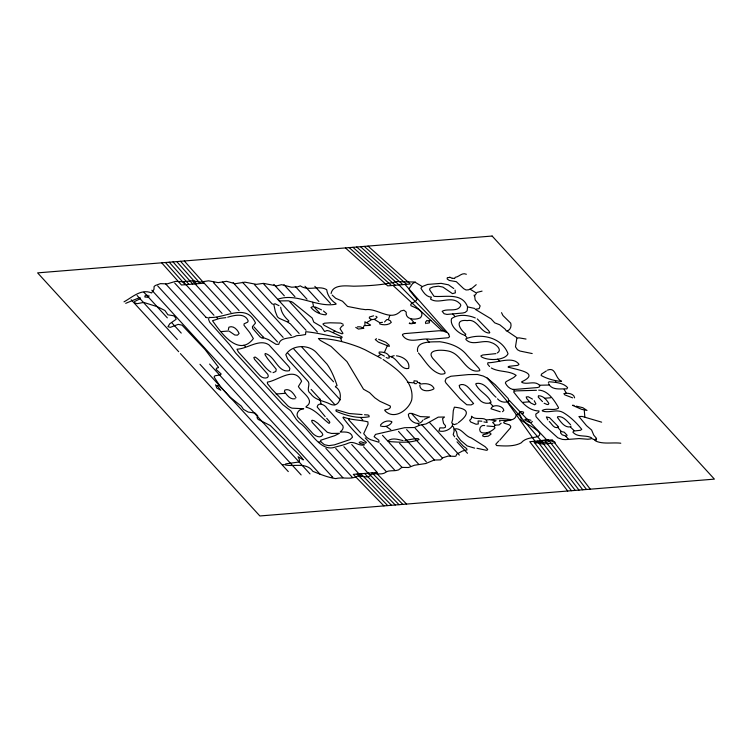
<?xml version="1.0" encoding="UTF-8"?>
<svg xmlns="http://www.w3.org/2000/svg" width="752" height="752" viewBox="0 0 752 752"><rect width="100%" height="100%" fill="white"/><g stroke="black" fill="none" stroke-linecap="round" stroke-linejoin="round"><path stroke-width="1.13" d="M474.202 295.903L474.211 295.028M595.969 439.356L595.988 438.482M343.307 325.428L341.643 326.377L340.017 328.662L342.978 333.305L342.085 333.86L336.379 331.782L324.244 325.381L322.899 324.009L324.469 323.21L330.128 322.796L340.806 323.087L343.194 324.281M452.366 425.594L452.507 424.41M501.161 423.216L499.112 424.927L495.201 425.153L492.645 422.408L496.104 420.725L490.003 419.757L500.917 418.328L511.163 419.616L506.312 420.49L499.601 420.236L499.892 421.806M501.528 312.663L502.956 315.53L510.73 323.181C511.792 326.406 510.147 330.692 506.453 331.03L505.062 329.085L499.807 324.808L494.713 322.843L491.037 318.829L475.198 309.279L479.118 308.649L480.161 305.895L475.17 299.888L474.728 296.297M388.427 319.506L389.752 315.605M532.407 421.599C530.433 424.025 527.077 421.045 525.046 419.926L524.84 419.456L526.569 419.024L530.997 420.293M496.029 397.235C489.928 392.337 485.454 381.913 476.307 383.473L475.725 383.99C478.648 391.472 488.198 394.687 491.037 402.038L490.793 402.687C486.901 404.209 481.985 402.997 479.419 399.603L468.571 387.741C466.39 385.306 462.16 383.2 459.209 385.4L459.792 387.853L473.619 403.58L471.128 404.905L466.757 404.755L460.121 399.03L445.945 382.965L445.09 381.132L446.199 378.369L450.937 376.235L468.562 374.581L477.388 374.487L483.245 376.047L487.202 378.059L495.183 384.676L508.22 398.551L508.982 401.07C505.438 403.288 500.146 402.076 497.504 398.851M475.151 295.188L476.965 292.415L482.06 291.118M555.032 442.975L555.023 442.204C550.426 440.418 543.433 438.783 539.193 442.571L539.607 443.417L542.079 443.99L553.03 443.276M263.144 337.836L263.407 337.234M290.422 302.041L290.686 301.439M348.731 419.39L348.994 418.779M363.244 327.675L364.165 325.56M384.347 352.547L387.111 346.193M574.613 397.864C574.133 393.484 567.459 392.704 563.887 393.597L564.827 394.885L572.62 397.846M417.369 382.683L417.181 381.142L414.079 380.785L413.901 382.26L414.775 383.689L416.561 383.623M420.105 384.78L419.757 385.654C420.791 392.093 429.42 391.548 433.782 388.953L433.97 388.211C431.77 383.699 425.623 383.153 421.186 383.999M422.944 420.142C418.723 427.55 408.336 420.866 408.374 414.305L409.652 413.346L412.124 413.459L420.406 416.617L429.571 416.975L424.137 419.381M571.059 426.149L570.373 426.863C564.432 427.954 560.494 421.421 557.411 417.407L557.646 416.73C563.004 415.696 567.187 421.27 570.589 424.748M380.54 424.899C383.069 421.609 387.816 419.973 391.707 421.552L391.914 422.135C389.856 425.961 384.432 427.55 380.418 425.923M494.092 426.591L494.995 425.35M548.321 382.448L549.11 381.79C555.277 382.242 563.239 382.74 567.581 387.581L566.895 388.906C560.719 388.558 551.996 390.683 548.593 383.727M124.024 301.834C132.399 297.209 141.179 288.477 151.556 292.951L153.972 289.435L154.113 286.484L155.391 285.478L160.42 283.645L167.17 283.88L175.611 281.361L182.971 281.784L192.897 280.74L199.731 282.15L208.595 280.825L218.221 282.62L226.559 281.304L235.15 283.72L244.908 282.16L256.376 284.341L263.51 283.372L276.548 285.892L281.596 284.688L291.635 287.208L297.51 286.879L300.311 285.854C308.235 291.579 318.904 284.867 326.706 289.708C327.383 295.386 331.171 300.537 335.965 303.629L336.05 304.175C316.977 307.982 297.153 292.66 278.268 299.08L278.588 300.386L279.678 300.903L288.42 300.819L292.594 302.21L312.146 317.974L313.828 322.166L321.245 326.537L324.638 331.538L326.96 330.513L329.244 330.974L341.474 336.623L342.179 337.14L341.662 338.005C329.639 336.247 317.88 332.741 305.744 331.726L305.594 334.527L300.556 335.364A31.293 15.313 20.2 0 0 296.269 335.787C290.798 339.208 280.195 336.548 278.766 344.331L276.078 344.35L268.539 339.631L264.422 338.062L261.903 338.024L260.023 336.811L252.606 328.351L252.399 326.669L255.511 323.003C246.101 302.201 224.698 318.886 209.047 317.4L208.595 319.506L209.761 322.307L229.717 344.801L235.573 352.942L282.827 404.661L287.574 408.402A16.234 7.943 20.2 0 1 291.08 411.231L296.269 419.325A66.326 32.458 20.2 0 0 299.211 422.539C309.796 429.317 319.365 451.379 333.973 447.487C338.795 445.936 343.861 445.203 348.486 443.078C353.919 440.55 358.817 446.387 364.297 444.987L363.921 444.253L360.123 443.539L359.165 442.355L360.922 441.734L365.5 443.295L366.384 442.411C357.473 435.643 349.633 426.544 342.959 417.614L343.307 417.05C351.175 420.142 359.982 419.823 367.888 421.853L368.066 424.109L363.695 433.66L366.722 437.373A12.596 6.166 20.2 0 0 370.745 439.732L378.999 442.289L378.811 440.183L374.129 436.724L375.502 434.393L404.548 427.709L414.39 427.512L419.813 425.181L425.98 423.968L438.247 417.134L444.498 417.012L442.533 418.695L443.567 423.442L445.504 425.745L445.457 427.249L443.793 427.954L439.939 427.86L438.924 430.858C443.229 432.438 449.837 430.031 452.225 426.008L453.588 427.08L454.152 431.169L453.202 434.637L454.659 436.799M499.732 440.249L510.514 427.785L510.73 426.337L509.442 424.861L504.075 423.141L503.661 422.192C507.779 419.296 515.581 421.458 516.276 414.728L518.56 414.314L520.469 415.903L521.258 417.698L520.892 419.842C524.586 423.63 551.949 434.891 533.422 437.504C528.957 438.172 524.2 439.149 521.192 442.853C513.992 446.773 504.686 446.049 496.649 445.569L495.784 444.263L498.698 441.029M476.223 284.688L472.134 288.129L468.458 289.83L466.014 289.971L463.74 288.721L456.304 281.671L449.376 280.477L447.149 278.983L447.327 277.667L450.053 277.413M458.278 422.727C468.477 415.001 470.855 408.778 454.368 407.17L453.287 410.742L452.666 419.362L451.726 422.934L454.067 424.664L457.319 423.611M125.706 303.329L139.675 297.576L140.276 297.924L139.834 298.948L134.589 301.505L134.758 302.887L137.014 303.695L143.698 302.417L157.403 306.713L164.932 310.52L167.922 314.797L173.712 315.784L175.583 317.682L176.1 319.318L169.726 323.783L167.94 326.706L170.413 327.327L178.186 324.366L182.05 325.155L205.183 349.661L218.381 367.126L218.437 367.662L216.529 368.207L216.125 369.448L221.21 374.035L219.866 374.994L214.875 375.793L214.076 376.978L220.411 386.725L230.065 397.235L241.317 406.136L243.432 409.342L248.169 412.068L255.135 413.074L257.739 415.809L257.034 417.717L258.115 419.39L270.297 425.529L282.761 437.927A14.467 7.078 20.2 0 1 285.487 440.907C290.751 447.76 298.582 452.704 303.329 459.933L298.121 456.746L299.465 459.829L299.136 461.972L285.807 463.862L284.867 464.811C293.844 467.171 306.073 461.766 312.907 471.363C320.333 474.286 327.787 477.454 335.74 478.601C342.273 476.853 349.436 479.541 355.95 476.89C360.17 473.685 367.954 480.18 371.394 474.239C376.16 472.764 381.584 475.527 385.983 472.171A15.031 7.351 20.2 0 1 388.916 471.006L391.792 470.752A31.584 15.454 20.2 0 0 396.248 470.489L398.607 469.878L401.831 467.396L408.543 467.509L414.408 465.244L425.773 463.533L434.13 460.036L440.559 459.886L442.994 457.714L448.164 456.079L454.941 456.37L455.938 456.069L456.746 454.133L462.48 451.021L467.001 449.893L466.654 448.587L463.335 446.171L456.135 438.416M596.552 439.61L595.65 440.992C603.01 444.488 612.56 442.232 620.785 443.21M377.965 356.279L380.521 354.606M332.939 332.469L334.978 331.143M227.715 317.184C234.21 315.276 244.983 312.597 248.207 320.916L247.624 322.185L244.062 323.821L244.015 325.306L249.767 332.6L253.377 338.607C238.948 357.567 220.938 332.845 212.515 320.728L219.828 318.369L225.91 317.635M367.004 322.411L371.469 319.713M522.226 414.07L523.298 413.459L523.608 412.199L521.653 411.532L519.463 412.19L519.134 413.431L520.008 414.098M384.526 321.969L386.81 319.6L387.835 319.572L390.297 320.747L391.294 322.401C388.521 325.278 383.323 325.24 379.788 323.952L379.694 322.74L382.514 322.298M497.251 352.961C503.107 349.84 495.192 343.598 491.441 342.677C483.292 338.879 472.444 346.691 465.883 339.472L465.949 338.748C480.951 332.826 501.904 337.319 508.042 353.778C504.601 360.941 486.788 360.81 481.148 356.608L480.989 355.809L482.728 355L495.888 353.628M488.142 433.509L483.019 434.741L482.587 435.916L484.316 436.639L488.142 436.198L490.981 434.214L490.633 433.161L489.326 432.823M404.896 440.409L415.743 438.585L418.291 438.679L419.108 439.582C409.718 443.483 397.987 442.054 387.835 441.509L387.712 441.076C392.036 437.326 398.137 439.506 403.063 440.587M502.496 411.692L503.84 410.442C503.229 405.591 492.663 403.58 490.943 408.759L500.212 411.767M295.179 398.739C290.366 399.979 286.672 395.026 284.416 391.454L284.867 390.025C289.877 388.023 293.994 393.945 296.015 397.761M546.384 370.905L541.459 374.129L541.167 375.492C547.146 378.839 554.365 380.766 561.227 381.443L561.584 381.123C554.863 378.764 556.254 366.6 547.475 370.144M534.71 442.561L541.76 440.428L547.766 440.023L549.543 440.644L547.898 441.969L535.208 443.078M409.859 322.768L409.257 323.501L411.532 323.774L415.574 322.871L412.162 322.693M426.76 323.294L429.336 322.871L429.561 321.565L426.901 320.437L425.463 322.241L425.735 323.623M273.032 372.654L275.843 371.46L276.228 369.213L267.609 358.695L265.024 354.728L265.202 353.487C275.129 355.884 277.892 373.246 289.332 370.708L289.896 368.489L288.693 366.497L269 344.905C259.543 338.334 247.305 348.853 237.002 349.21L238.384 352.002L259.073 374.675C260.991 377.231 264.46 378.989 267.571 377.513L268.314 376.122L267.778 374.299L254.524 359.315L253.838 357.538L255.078 357.012C261.423 360.725 264.516 368.461 270.983 372.108M147.157 295.235L144.882 295.959L144.91 297.049L148.097 297.209L148.821 296.749L148.858 295.395M526.033 339.058L518.861 337.817L516.821 338.391L515.477 346.841L517.489 349.736L519.923 351.034L532.2 353.553M376.479 338.71L375.276 339.575L378.369 342.104L389.273 346.446L389.132 345.159L385.926 342.31L378.632 339.312M394.151 355.696L391.66 356.373L391.736 357.012C398.156 359.653 400.957 370.163 408.684 368.424C410.357 361.223 402.865 356.542 396.445 355.799M273.051 304.034L272.299 304.099L254.392 284.519M221.126 331.604L228.345 331.021M429.016 320.596L430.915 320.446M217.084 385.673L218.606 385.55M276.153 394.02L284.895 393.315M536.43 390.297L516.107 390.88L513.898 391.407L513.729 392.102C520.215 400.214 527.481 410.818 538.996 410.968L538.78 412.077L535.762 414.117L536.016 416.683L542.747 424.166L557.862 437.824L562.421 439.422L565.504 439.61L579.087 438.576L587.923 439.243L590.705 438.895L591.721 437.937C586.193 434.506 577.696 437.843 572.93 432.212L573.55 431.075L580.469 430.285L581.766 429.345C576.662 422.962 570.195 416.636 563.098 412.481C556.461 408.665 549.223 413.421 542.455 411.015L542.239 410.432C547.118 407.697 553.387 411.034 558.322 408.27L558.492 407.575C554.309 400.224 547.935 390.438 538.695 390.119M544.899 398.231L550.596 397.77M522.95 402.348L529.408 401.822M486.741 419.879L489.402 419.672M318.763 441.969L320.286 441.847M282.47 464.764L283.993 464.642M375.577 472.406L376.714 472.312M364.504 414.747L367.841 414.963L368.894 415.424L369.166 416.73C358.328 418.92 346.193 415.724 336.172 411.269L335.909 410.037L336.492 409.793L349.022 413.497L362.088 414.559M539.541 385.231L549.157 385.033M486.948 425.989L493.453 426.506L494.6 426.957L494.966 428.057C491.582 431.469 486.215 434.12 481.393 432.588C477.727 430.351 480.584 424.222 484.711 425.557M373.622 315.812L369.429 317.015L369.317 318.134C371.648 320.587 375.257 319.628 377.128 317.203L375.887 316.235M335.759 386.171L337.084 385.597C334.621 378.218 331.604 370.717 327.12 364.278L316.254 352.397C308.395 344.115 292.011 344.632 285.788 354.671L287.725 359.136L307.483 380.747C311.403 384.281 305.218 390.156 310.614 393.578C315.295 400.459 323.2 400.525 329.94 403.974C340.543 409.398 344.209 391.416 335.326 386.819M446.556 332.469L443.492 331.021L439.018 330.758L404.332 333.625L402.489 334.433L402.527 335.223C408.533 344.754 421.195 337.413 430.388 339.321L448.324 337.742L449.574 336.67L448.483 333.728M566.623 436.301L562.233 434.844L560.569 432.964L560.738 431.469L564.188 432.165L567.205 435.37M407.396 382.213L413.337 382.9M474.625 448.136L467.189 445.917L460.581 440.287L457.338 435.784L456.549 431.798L454.593 428.978C461.192 427.38 464.915 436.235 470.987 437.833A45.769 22.4 20.2 0 1 474.926 440.202L485.143 446.697L487.7 449.386L487.042 450.288L485.999 450.204L476.947 448.267M369.796 325.4L364.974 325.597L364.889 321.781L370.604 325.061M574.039 405.375L572.46 405.3L581.456 409.295L587.002 410.442L582.772 407.678L576.305 406.146M455.092 290.084L455.374 292.866L452.46 293.628L442.937 287.104L438.397 286.192L432.973 286.944L430.05 288.213L429.58 289.727L434.017 296.335C445.419 297.397 462.142 292.312 467.575 306.872L474.625 308.433M466.372 274.245C461.86 272.205 459.246 276.915 455.12 277.347L454.659 278.522L452.262 278.174M481.863 421.214L478.084 420.941L478.291 423.996L476.025 424.231L470.649 421.966L469.643 420.274L470.724 419.221A7.012 3.431 20.2 0 0 471.495 417.266L471.542 416.213C475.687 421.252 486.074 415.179 487.155 422.455L483.921 421.928M601.647 422.163L582.18 416.439L578.908 416.533L586.494 425.641L591.608 430.031L593.779 435.192L596.562 438.435M206.048 317.353L207.684 317.805M389.348 356.232L391.613 356.918M591.561 438.548L595.33 439.995M417.642 382.26L420.406 383.501L419.531 382.984M449.705 277.159L451.839 278.155M386.161 357.548L387.835 358.196L389.329 357.877C389.451 352.989 382.947 351.776 379.196 352.058L379.074 353.299L384.375 356.11M475.292 317.955C468.195 314.909 457.742 313.838 451.52 318.698C449.517 325.701 458.748 333.888 465.037 335.317L465.798 334.189C459.256 328.962 454.236 319.036 467.302 320.596C477.642 318.463 480.208 332.788 489.317 333.061L489.787 332.572L488.687 330.73L477.285 318.914M491.291 367.991C498.914 372.353 509.048 370.407 516.154 375.351L513.71 377.523L506.049 381.668L505.344 382.975C506.98 386.443 510.834 390.156 515.092 389.404L537.708 387.534L539.635 386.782L539.654 385.4C534.963 380.183 527.472 384.968 521.963 382.486L521.653 381.819C541.308 372.682 516.154 369.805 508.042 367.004L509.104 366.299L517.79 365.369L518.993 364.325C513.071 355.724 497.128 362.99 487.926 362.727L487.634 364.147L489.561 366.506M323.473 310.99L326.622 313.697L325.795 314.834C320.286 314.618 314.327 311.76 310.961 307.455L312.578 306.713L315.624 307.107L321.518 309.862M544.072 403.204L547.099 404.491L548.17 404.548L548.894 403.523C546.704 399.867 543.141 395.543 538.451 395.759L538.253 397.103L542.483 401.615M222.432 282.15L223.306 282.658M594.324 439.779L595.199 440.296M415.217 282.291L421.599 286.155M383.125 359.503C396.652 368.574 414.606 381.668 411.729 399.838C408.674 410.263 393.7 420.528 384.77 410.489L384.827 409.915L388.587 409.06L389.959 408.016A6.373 3.121 20.2 0 0 390.194 405.977L379.854 401.277L374.825 397.799L369.57 392.629L363.498 389.216L346.973 361.627L331.059 346.428L320.286 340.412L318.397 338.513C332.553 338.475 346.813 342.423 360.029 347.518A83.425 40.824 20.2 0 0 364.842 349.671L381.245 358.375M470.132 289.229L475.64 292.575M374.515 319.468L379.149 322.298M279.001 305.65L274.969 303.723L273.813 304.438L275.298 311.422L277.121 316.103A4.794 2.35 20.2 0 0 279.659 318.519L286.869 321.715L288.007 321.912L288.89 320.991C284.829 317.212 281.323 312.813 280.665 307.22M507.271 331.19L516.906 337.714M386.312 426.563L390.814 429.702M229.275 331.218L234.803 334.997L237.453 335.176L239.108 333.493C237.557 329.696 233.383 325.231 228.909 327.176L228.335 329.79M532.51 399.105L528.252 396.765L526.203 396.943L526.795 398.682L530.893 403.081L534.625 404.802L535.913 403.852L534.202 400.694M287.941 322.1L289.567 323.426M243.798 345.243L245.425 346.578M368.029 246.092L410.31 284.03L387.722 285.863L345.441 247.925M364.259 246.393L406.55 284.331M360.499 246.703L402.781 284.641M356.73 247.004L399.021 284.942L444.874 331.557M352.97 247.314L395.251 285.252M349.201 247.615L391.482 285.553M392.995 285.431L442.054 330.739M453.766 288.514L448.493 284.82L441.133 283.354L427.653 284.425L422.577 286.418L420.913 288.213C423.113 292.011 426.459 297.162 431.385 297.106L430.511 299.07C438.604 304.814 451.209 295.113 459.35 303.188A4.634 2.265 20.2 0 1 460.713 305.65C457.893 312.55 447.402 308.085 442.167 311.3L444.112 313.734L446.923 314.43L462.856 313.001L465.178 312.409L467.124 310.792L467.575 306.872M570.486 427.108L574.105 430.614M406.559 504.075L375.878 472.538L353.29 474.371L383.971 505.908M372.118 472.839L402.799 504.385M368.348 473.149L399.03 504.686M364.579 473.45L395.27 504.996M360.819 473.76L391.501 505.297M357.05 474.061L387.741 505.607M509.226 400.393L547.089 440.277M497.711 359.127L499.704 361.298M557.589 427.286L561.067 431.084M565.786 436.254L568.521 439.243M452.779 313.998L454.518 315.906M549.261 421.534C552.062 423.912 554.055 429.561 558.623 426.92L549.515 417.642L546.356 416.937L547.776 419.898M465.084 335.486L466.823 337.394M513.165 389.414L514.161 390.504M490.05 402.969L492.786 405.958M410.705 318.867L413.685 322.129M426.939 339.744L429.176 342.198M486.525 433.039L487.023 433.584M314.834 286.333L330.495 303.47M457.028 441.856L467.471 453.277M304.964 286.258L318.895 301.486M429.768 422.746L459.35 455.101M295.348 286.456L307.032 299.24M314.74 307.662L319.468 312.832M411.692 413.703L412.19 414.239M412.444 414.512L418.902 421.581M421.637 424.579L450.476 456.116M417.736 423.432L418.977 424.795M283.993 284.745L294.934 296.711M415.254 428.302L442.355 457.94M273.878 284.397L284.322 295.818M290.037 302.069L317.382 331.98M406.635 429.589L434.477 460.036M263.52 283.777L306.026 330.269M398.504 431.413L426.346 461.869M290.197 323.67L299.146 333.456M399.575 443.304L418.469 463.965M301.843 346.672L302.332 347.217M242.539 282.273L243.037 282.808M243.291 283.081L291.268 335.561M302.201 347.518L333.531 381.781M382.505 435.342L387.224 440.503M388.963 442.411L410.348 465.789M360.772 417.83L362.765 420.001M233.176 282.733L283.137 337.385M293.835 349.078L340.318 399.923M380.098 443.417L402.217 467.622M223.56 282.931L277.497 341.934M287.941 353.346L334.931 404.736M348.599 419.691L360.781 433.011M365.256 437.908L394.838 470.263M213.436 282.583L239.051 310.585M253.96 326.904L263.661 337.507M311.14 389.433L320.089 399.218M363.592 446.801L385.973 471.269M203.322 282.235L230.92 312.418M351.739 444.554L377.344 472.557M325.193 416.627L317.128 406.926C318.162 401.568 325.146 404.858 326.866 408.195L341.671 424.382C344.529 426.478 342.893 430.097 340.43 431.629L340.261 432.062C344.576 432.024 351.259 431.15 352.519 437.185L350.056 439.582L334.358 444.874L328.859 445.645L324.441 444.723L321.123 441.979L320.615 440.258L334.734 435.681L339.406 433.331L331.519 433.443L327.346 432.306L317.758 423.226L314.092 420.697L312.099 420.236L311.629 420.706L312.268 422.483L322.1 433.096L322.862 434.872C319.873 439.384 313.716 435.164 311.403 431.902L299.559 418.958C294.22 415.292 298.347 408.797 303.714 408.75L292.058 408.167A7.576 3.713 20.2 0 1 287.922 405.958L271.716 388.934L267.496 383.67L267.364 382.129C278.541 380.418 294.286 365.81 301.627 381.208L298.384 386.519C301.646 392.572 315.934 400.252 306.055 406.635L306.036 407.152C315.69 409.502 321.555 417.98 329.047 423.404L329.837 422.521L329.526 421.646L326.669 418.253M192.963 281.615L222.047 313.424M343.861 446.65L369.223 474.38M216.67 317.363L217.422 318.181M183.845 282.357L213.925 315.248M335.74 448.474L361.092 476.213M174.727 283.09L206.292 317.626M325.87 448.399L352.218 477.219M165.6 283.833L342.856 477.689M157.723 285.929L332.741 477.341M332.111 477.097L332.61 477.642M151.838 290.206L320.136 474.268M143.961 292.302L167.329 317.861M172.048 323.022L181.251 333.089M209.592 364.081L310.021 473.92M137.08 295.489L177.35 339.537M199.976 364.278L301.157 474.935M217.037 385.4L220.797 390.279L216.82 388.051L215.561 384.78M131.186 299.766L178.675 351.692M180.414 353.6L288.307 471.598M184.287 260.982L204.036 283.166L181.448 284.999L161.699 262.815M180.527 261.292L200.276 283.476M176.758 261.593L196.507 283.777M172.998 261.893L192.747 284.077M169.228 262.204L188.978 284.388M165.459 262.504L185.218 284.688M332.177 295.075L335.627 298.253L342.489 301.223L347.556 306.44L361.016 309.072A57.678 28.228 20.2 0 1 365.528 309.664C376.921 308.019 389.047 320.455 398.88 312.729A35.015 17.136 20.2 0 0 400.769 310.999L403.927 310.209L406.212 312.08C405.093 319.891 415.649 320.286 420.556 317.692C425.604 311.149 415.48 307.794 410.921 305.697L410.724 304.306L416.11 300.725L416.928 299.381L409.539 290.366L409.107 288.655L412.613 283.551L415.283 282.019L401.399 281.793A11.393 5.574 20.2 0 0 396.915 281.615C382.646 285.102 368.311 285.892 353.684 286.192C346.39 285.91 332.854 284.077 331.087 293.524M405.037 284.453L448.765 334.123M487.202 378.059L541.064 440.766L579.002 490.107M418.432 352.989C425.096 360.481 430.398 371.281 440.663 374.12A10.537 5.161 20.2 0 0 444.564 373.612L445.165 373.058L444.47 371.272L432.663 358.281C424.974 348.044 447.026 349.548 451.764 352.18C462.33 356.363 466.907 373.782 479.55 370.755L479.87 370.116L478.845 368.226L467.02 355.245C460.403 346.822 449.922 343.081 439.629 341.718C433.321 342.132 415.602 340.289 417.604 351.522M590.301 489.185L552.353 439.854L529.765 441.687L567.713 491.018M548.593 440.155L586.541 489.496M544.824 440.465L582.772 489.796M537.295 441.076L575.242 490.407M533.535 441.377L571.473 490.708M507.252 401.916L535.039 441.255M564.141 389.367L566.237 392.995M555.427 380.728L555.916 382.148M340.684 338.268L341.652 341.107M312.682 302.285L313.499 306.308M320.437 400.948L321.029 403.815M213.7 281.981L213.822 282.555M355.743 327.383L358.403 329.075L363.827 328.276L360.603 326.932A8.892 4.352 20.2 0 0 357.379 326.904M584.295 410.517L584.821 416.899M319.844 398.955L319.948 400.402M492.128 236.034L37.6 272.873L259.872 515.966L714.4 479.127L492.128 236.034"/></g></svg>
